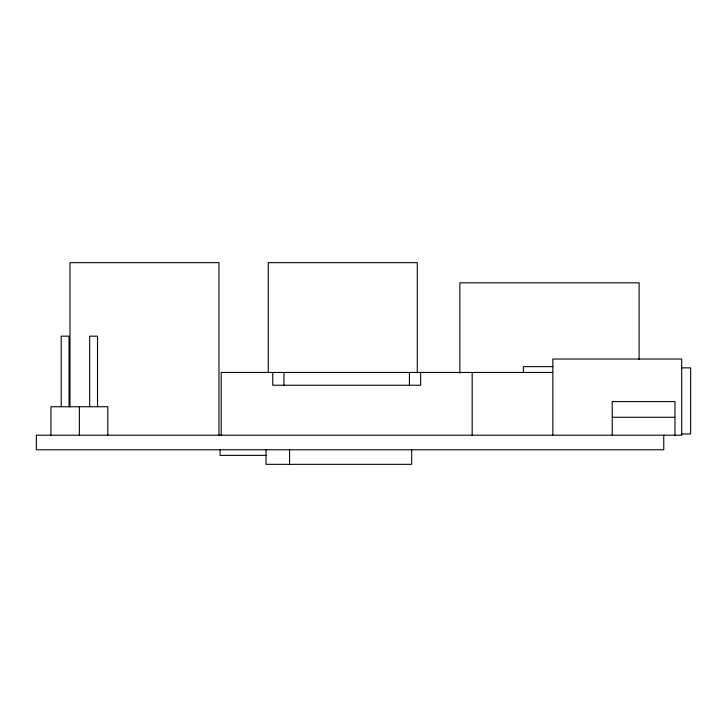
<?xml version="1.0" encoding="UTF-8"?>
<svg xmlns="http://www.w3.org/2000/svg" width="727" height="727" viewBox="0 0 727 727"><rect width="100%" height="100%" fill="white"/><g stroke="black" fill="none" stroke-linecap="round" stroke-linejoin="round"><path stroke-width="1.09" d="M552.811 366.635L523.376 366.635L523.376 372.26M681.69 367.871L690.65 367.871L690.65 433.974L681.69 433.974M552.475 372.46L221.208 372.46L221.208 435.2M612.225 417.28L674.965 417.28M266.409 455.375L220.09 455.375L220.09 449.768M674.965 435.2L674.965 401.595L612.225 401.595L612.225 435.2M663.76 435.2L663.76 449.768L36.35 449.768L36.35 435.2L681.69 435.2L681.69 359.02L552.847 359.02L552.847 435.2M639.115 359.583L639.115 282.83L459.855 282.83L459.855 373.124M472.177 372.46L472.177 435.2M420.642 372.46L420.642 385.237L272.752 385.237L272.752 372.46M417.28 372.769L417.28 262.665L268.272 262.665L268.272 372.769M411.673 449.768L411.673 464.335L266.027 464.335L266.027 449.768M409.437 372.46L409.437 385.237M289.555 449.768L289.555 464.335M283.957 372.46L283.957 385.237M218.972 435.2L218.972 262.665L69.965 262.665L69.965 406.829M107.832 435.2L107.832 406.747L50.917 406.747L50.917 435.2M97.527 406.747L97.527 336.165L89.675 336.165L89.675 406.747M79.37 406.747L79.37 435.2M69.065 406.747L69.065 336.165L61.222 336.165L61.222 406.747"/></g></svg>
